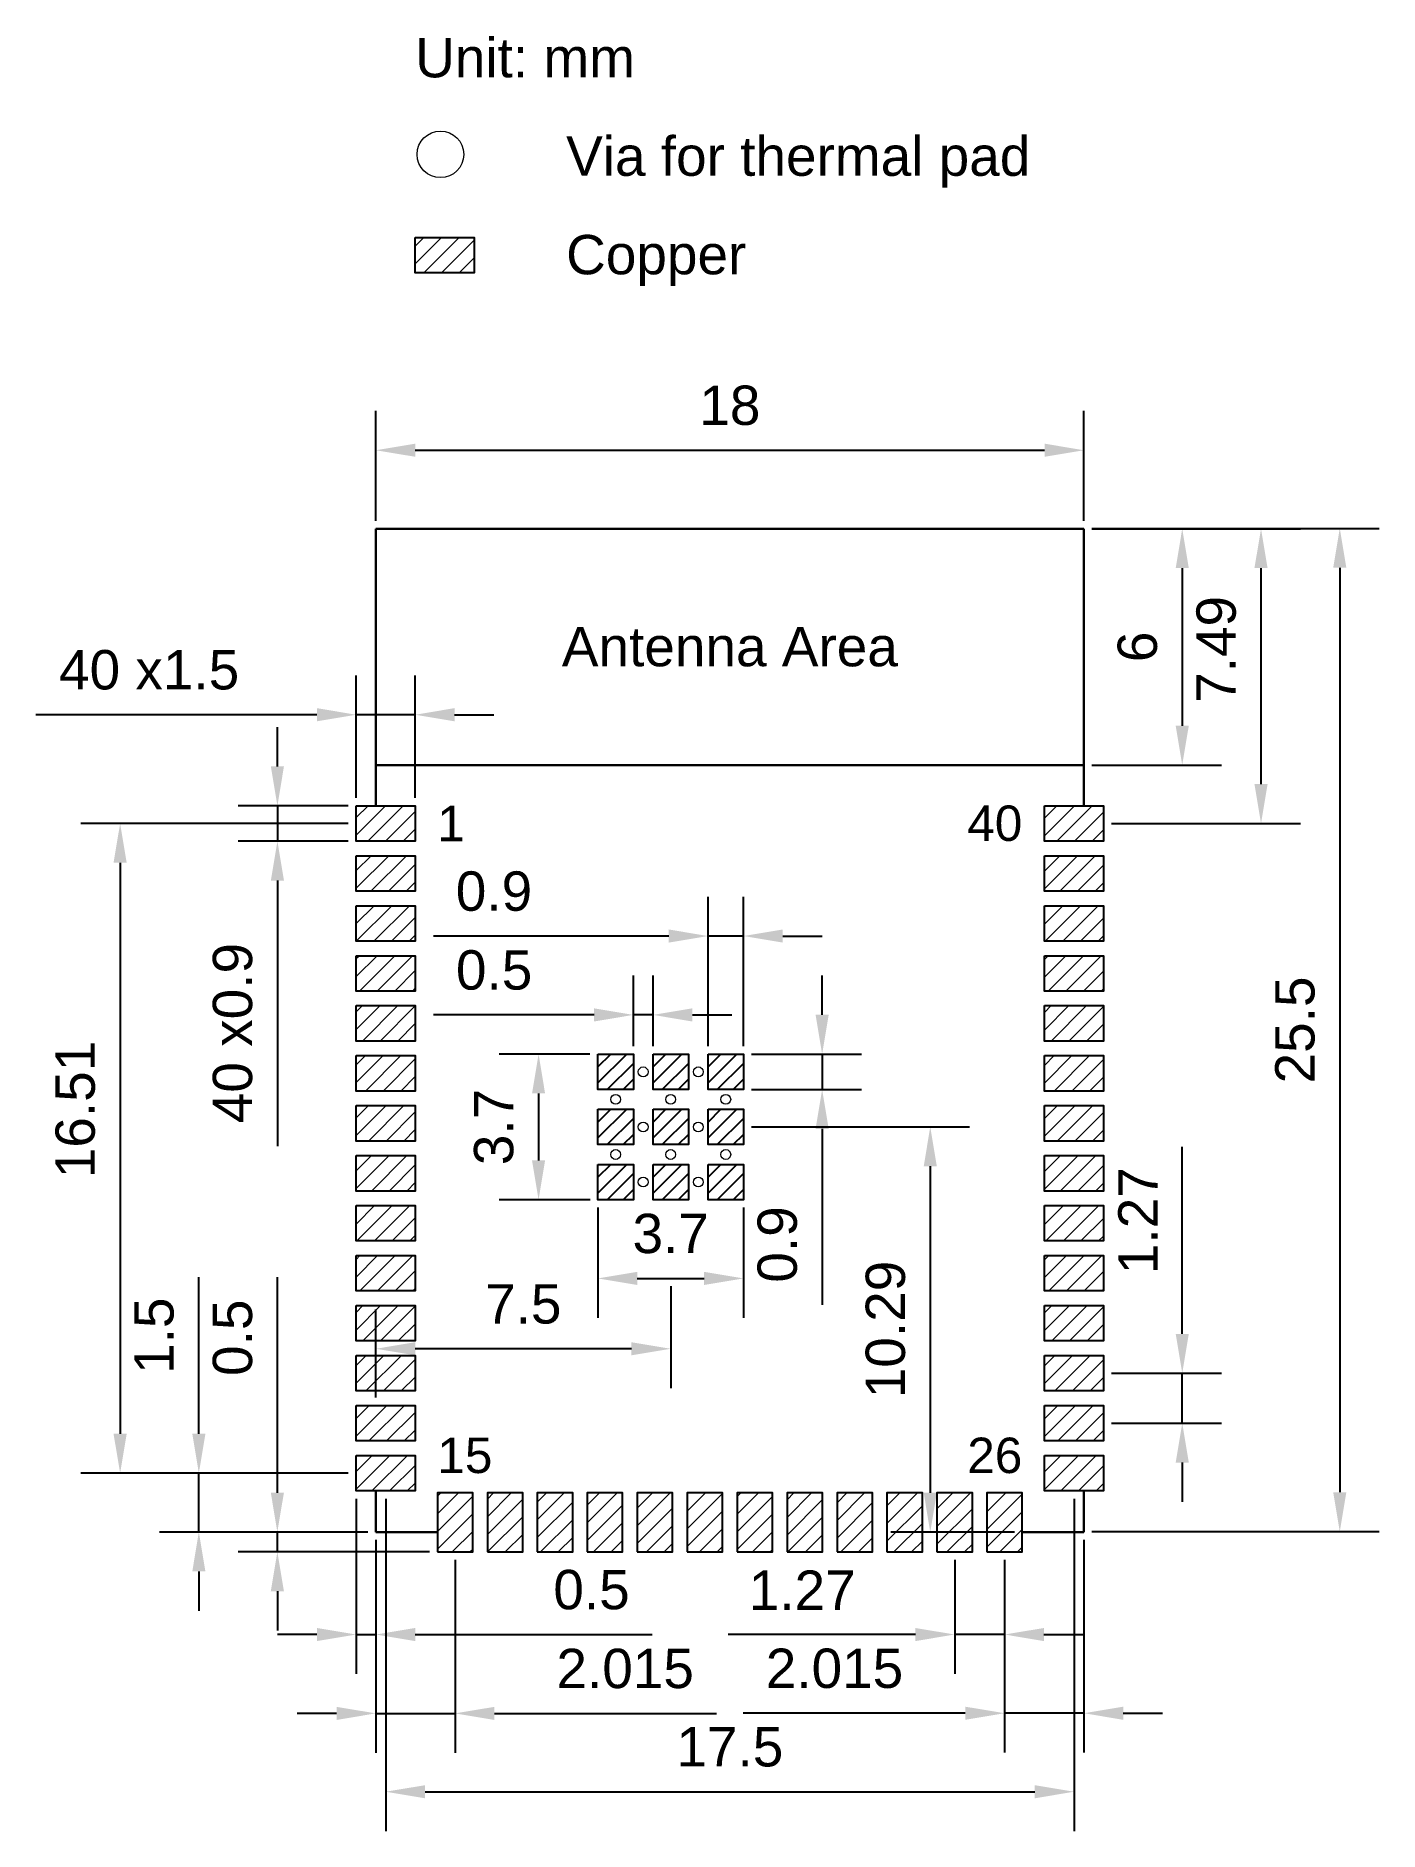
# Model space of a CAD drawing. Header units: millimetres. Extents: x 705.8 to 740, y -196.3 to -150.7.
import ezdxf

# ---------------------------------------------------------------- set-up
doc = ezdxf.new("R2010")
doc.units = ezdxf.units.MM
doc.layers.add('Outline', color=7, linetype='Continuous', lineweight=30)
doc.layers.add('细实线', color=7, linetype='Continuous', lineweight=15)
doc.layers.add('SOLDERMASKTOP_P', color=5, linetype='Continuous')
doc.styles.get("Standard").update_dxf_attribs({"font": 'arial.ttf'})
doc.dimstyles.new('ISO-25', dxfattribs={"dimtxt": 1, "dimasz": 1, "dimexe": 1.25, "dimexo": 0.2, "dimtad": 1, "dimzin": 1, "dimdsep": 46, "dimtxsty": 'Standard', "dimcen": 2.5, "dimadec": 0, "dimazin": 0, "dimtfac": 1, "dimtmove": 0, "dimatfit": 3, "dimfxl": 1, "dimarcsym": 0})
pattern_1 = [(45, (-101.4535, -172.40785), (-0.2245064, 0.2245064), [])]

# ---------------------------------------------------------------- blocks, each defined once
blk = doc.blocks.new('*D875')
at = {"layer": 'Defpoints', "color": 0, "transparency": 16777216}
for p in [(732.488, -161.243), (714.488, -163.238), (732.488, -163.238)]:
    blk.add_point(p, dxfattribs=at)
at = {"layer": '细实线', "color": 0, "lineweight": -2, "transparency": 16777216}
for p, q in [((714.488, -163.038), (714.488, -160.243)), ((732.488, -163.038), (732.488, -160.243)), ((715.488, -161.243), (731.488, -161.243))]:
    blk.add_line(p, q, dxfattribs=at)
at = {"layer": '细实线', "color": 0, "transparency": 16777216}
for points in [[(715.488, -161.076), (715.488, -161.409), (714.488, -161.243)], [(731.488, -161.076), (731.488, -161.409), (732.488, -161.243)]]:
    blk.add_solid(points, dxfattribs=at)
at = {"layer": '细实线', "color": 0, "transparency": 16777216, "insert": (723.488, -160.107), "char_height": 1, "attachment_point": 5}
blk.add_mtext('18', dxfattribs=at)
blk = doc.blocks.new('*D864')
at = {"layer": 'Defpoints', "color": 0, "transparency": 16777216}
for p in [(732.488, -163.228), (732.488, -188.723), (738.993, -188.723)]:
    blk.add_point(p, dxfattribs=at)
at = {"layer": '细实线', "color": 0, "lineweight": -2, "transparency": 16777216}
for p, q in [((732.688, -163.228), (739.993, -163.228)), ((738.993, -164.228), (738.993, -187.723)), ((732.688, -188.723), (739.993, -188.723))]:
    blk.add_line(p, q, dxfattribs=at)
at = {"layer": '细实线', "color": 0, "transparency": 16777216}
for points in [[(738.826, -164.228), (739.16, -164.228), (738.993, -163.228)], [(738.826, -187.723), (739.16, -187.723), (738.993, -188.723)]]:
    blk.add_solid(points, dxfattribs=at)
at = {"layer": '细实线', "color": 0, "transparency": 16777216, "insert": (737.858, -175.975), "char_height": 1, "attachment_point": 5, "rotation": 90}
blk.add_mtext('25.5', dxfattribs=at)
blk = doc.blocks.new('*D865')
at = {"layer": 'Defpoints', "color": 0, "transparency": 16777216}
for p in [(713.988, -187.237), (709.988, -188.733), (714.488, -188.733)]:
    blk.add_point(p, dxfattribs=at)
at = {"layer": '细实线', "color": 0, "lineweight": -2, "transparency": 16777216}
for p, q in [((709.988, -186.237), (709.988, -182.253)), ((713.788, -187.237), (708.988, -187.237)), ((709.988, -188.733), (709.988, -187.237)), ((714.288, -188.733), (708.988, -188.733)), ((709.988, -189.733), (709.988, -190.733))]:
    blk.add_line(p, q, dxfattribs=at)
at = {"layer": '细实线', "color": 0, "transparency": 16777216}
for points in [[(709.822, -186.237), (710.155, -186.237), (709.988, -187.237)], [(709.822, -189.733), (710.155, -189.733), (709.988, -188.733)]]:
    blk.add_solid(points, dxfattribs=at)
at = {"layer": '细实线', "color": 0, "transparency": 16777216, "insert": (708.853, -183.745), "char_height": 1, "attachment_point": 5, "rotation": 90}
blk.add_mtext('1.5', dxfattribs=at)
blk = doc.blocks.new('*D866')
at = {"layer": 'Defpoints', "color": 0, "transparency": 16777216}
for p in [(720.124, -176.589), (718.625, -180.289), (720.134, -180.289)]:
    blk.add_point(p, dxfattribs=at)
at = {"layer": '细实线', "color": 0, "lineweight": -2, "transparency": 16777216}
for p, q in [((719.924, -176.589), (717.625, -176.589)), ((718.625, -177.589), (718.625, -179.289)), ((719.934, -180.289), (717.625, -180.289))]:
    blk.add_line(p, q, dxfattribs=at)
at = {"layer": '细实线', "color": 0, "transparency": 16777216}
for points in [[(718.458, -177.589), (718.791, -177.589), (718.625, -176.589)], [(718.458, -179.289), (718.791, -179.289), (718.625, -180.289)]]:
    blk.add_solid(points, dxfattribs=at)
at = {"layer": '细实线', "color": 0, "transparency": 16777216, "insert": (717.489, -178.439), "char_height": 1, "attachment_point": 5, "rotation": 90}
blk.add_mtext('3.7', dxfattribs=at)
blk = doc.blocks.new('*D867')
at = {"layer": 'Defpoints', "color": 0, "transparency": 16777216}
for p in [(723.834, -176.589), (723.834, -177.489), (725.834, -177.489)]:
    blk.add_point(p, dxfattribs=at)
at = {"layer": '细实线', "color": 0, "lineweight": -2, "transparency": 16777216}
for p, q in [((725.834, -175.589), (725.834, -174.589)), ((724.034, -176.589), (726.834, -176.589)), ((725.834, -176.589), (725.834, -177.489)), ((724.034, -177.489), (726.834, -177.489)), ((725.834, -178.489), (725.834, -182.961))]:
    blk.add_line(p, q, dxfattribs=at)
at = {"layer": '细实线', "color": 0, "transparency": 16777216}
for points in [[(725.667, -175.589), (726, -175.589), (725.834, -176.589)], [(725.667, -178.489), (726, -178.489), (725.834, -177.489)]]:
    blk.add_solid(points, dxfattribs=at)
at = {"layer": '细实线', "color": 0, "transparency": 16777216, "insert": (724.698, -181.425), "char_height": 1, "attachment_point": 5, "rotation": 90}
blk.add_mtext('0.9', dxfattribs=at)
blk = doc.blocks.new('*D876')
at = {"layer": 'Defpoints', "color": 0, "transparency": 16777216}
for p in [(713.988, -170.277), (711.986, -171.177), (713.988, -171.177)]:
    blk.add_point(p, dxfattribs=at)
at = {"layer": '细实线', "color": 0, "lineweight": -2, "transparency": 16777216}
for p, q in [((711.986, -169.277), (711.986, -168.277)), ((713.788, -170.277), (710.986, -170.277)), ((711.986, -170.277), (711.986, -171.177)), ((713.788, -171.177), (710.986, -171.177)), ((711.986, -172.177), (711.986, -178.93))]:
    blk.add_line(p, q, dxfattribs=at)
at = {"layer": '细实线', "color": 0, "transparency": 16777216}
for points in [[(711.819, -169.277), (712.152, -169.277), (711.986, -170.277)], [(711.819, -172.177), (712.152, -172.177), (711.986, -171.177)]]:
    blk.add_solid(points, dxfattribs=at)
at = {"layer": '细实线', "color": 0, "transparency": 16777216, "insert": (710.85, -176.054), "char_height": 1, "attachment_point": 5, "rotation": 90}
blk.add_mtext('40 x0.9', dxfattribs=at)
blk = doc.blocks.new('*D877')
at = {"layer": 'Defpoints', "color": 0, "transparency": 16777216}
for p in [(713.988, -167.964), (713.988, -170.277), (715.488, -170.277)]:
    blk.add_point(p, dxfattribs=at)
at = {"layer": '细实线', "color": 0, "lineweight": -2, "transparency": 16777216}
for p, q in [((713.988, -170.077), (713.988, -166.964)), ((715.488, -170.077), (715.488, -166.964)), ((712.988, -167.964), (705.846, -167.964)), ((715.488, -167.964), (713.988, -167.964)), ((716.488, -167.964), (717.488, -167.964))]:
    blk.add_line(p, q, dxfattribs=at)
at = {"layer": '细实线', "color": 0, "transparency": 16777216}
for points in [[(712.988, -167.797), (712.988, -168.131), (713.988, -167.964)], [(716.488, -167.797), (716.488, -168.131), (715.488, -167.964)]]:
    blk.add_solid(points, dxfattribs=at)
at = {"layer": '细实线', "color": 0, "transparency": 16777216, "insert": (708.725, -166.828), "char_height": 1, "attachment_point": 5}
blk.add_mtext('40 x1.5', dxfattribs=at)
blk = doc.blocks.new('*D868')
at = {"layer": 'Defpoints', "color": 0, "transparency": 16777216}
for p in [(720.134, -180.289), (723.834, -180.289), (723.834, -182.288)]:
    blk.add_point(p, dxfattribs=at)
at = {"layer": '细实线', "color": 0, "lineweight": -2, "transparency": 16777216}
for p, q in [((720.134, -180.489), (720.134, -183.288)), ((723.834, -180.489), (723.834, -183.288)), ((721.134, -182.288), (722.834, -182.288))]:
    blk.add_line(p, q, dxfattribs=at)
at = {"layer": '细实线', "color": 0, "transparency": 16777216}
for points in [[(721.134, -182.121), (721.134, -182.455), (720.134, -182.288)], [(722.834, -182.121), (722.834, -182.455), (723.834, -182.288)]]:
    blk.add_solid(points, dxfattribs=at)
at = {"layer": '细实线', "color": 0, "transparency": 16777216, "insert": (721.984, -181.152), "char_height": 1, "attachment_point": 5}
blk.add_mtext('3.7', dxfattribs=at)
blk = doc.blocks.new('*D878')
at = {"layer": 'Defpoints', "color": 0, "transparency": 16777216}
for p in [(732.488, -163.238), (732.488, -169.243), (734.988, -169.243)]:
    blk.add_point(p, dxfattribs=at)
at = {"layer": '细实线', "color": 0, "lineweight": -2, "transparency": 16777216}
for p, q in [((732.688, -163.238), (735.988, -163.238)), ((734.988, -164.238), (734.988, -168.243)), ((732.688, -169.243), (735.988, -169.243))]:
    blk.add_line(p, q, dxfattribs=at)
at = {"layer": '细实线', "color": 0, "transparency": 16777216}
for points in [[(734.822, -164.238), (735.155, -164.238), (734.988, -163.238)], [(734.822, -168.243), (735.155, -168.243), (734.988, -169.243)]]:
    blk.add_solid(points, dxfattribs=at)
at = {"layer": '细实线', "color": 0, "transparency": 16777216, "insert": (733.853, -166.24), "char_height": 1, "attachment_point": 5, "rotation": 90}
blk.add_mtext('6', dxfattribs=at)
blk = doc.blocks.new('*D869')
at = {"layer": 'Defpoints', "color": 0, "transparency": 16777216}
for p in [(721.984, -182.288), (714.488, -184.076), (714.488, -185.517)]:
    blk.add_point(p, dxfattribs=at)
at = {"layer": '细实线', "color": 0, "lineweight": -2, "transparency": 16777216}
for p, q in [((721.984, -182.488), (721.984, -185.076)), ((714.488, -185.317), (714.488, -183.076)), ((720.984, -184.076), (715.488, -184.076))]:
    blk.add_line(p, q, dxfattribs=at)
at = {"layer": '细实线', "color": 0, "transparency": 16777216}
for points in [[(715.488, -183.909), (715.488, -184.242), (714.488, -184.076)], [(720.984, -183.909), (720.984, -184.242), (721.984, -184.076)]]:
    blk.add_solid(points, dxfattribs=at)
at = {"layer": '细实线', "color": 0, "transparency": 16777216, "insert": (718.236, -182.942), "char_height": 1, "attachment_point": 5}
blk.add_mtext('7.5', dxfattribs=at)
blk = doc.blocks.new('*D870')
at = {"layer": 'Defpoints', "color": 0, "transparency": 16777216}
for p in [(722.934, -173.588), (722.934, -176.589), (723.834, -176.589)]:
    blk.add_point(p, dxfattribs=at)
at = {"layer": '细实线', "color": 0, "lineweight": -2, "transparency": 16777216}
for p, q in [((722.934, -176.389), (722.934, -172.588)), ((723.834, -176.389), (723.834, -172.588)), ((721.934, -173.588), (715.955, -173.588)), ((723.834, -173.588), (722.934, -173.588)), ((724.834, -173.588), (725.834, -173.588))]:
    blk.add_line(p, q, dxfattribs=at)
at = {"layer": '细实线', "color": 0, "transparency": 16777216}
for points in [[(721.934, -173.421), (721.934, -173.754), (722.934, -173.588)], [(724.834, -173.421), (724.834, -173.754), (723.834, -173.588)]]:
    blk.add_solid(points, dxfattribs=at)
at = {"layer": '细实线', "color": 0, "transparency": 16777216, "insert": (717.491, -172.452), "char_height": 1, "attachment_point": 5}
blk.add_mtext('0.9', dxfattribs=at)
blk = doc.blocks.new('*D871')
at = {"layer": 'Defpoints', "color": 0, "transparency": 16777216}
for p in [(732.988, -184.697), (734.988, -184.697), (732.988, -185.967)]:
    blk.add_point(p, dxfattribs=at)
at = {"layer": '细实线', "color": 0, "lineweight": -2, "transparency": 16777216}
for p, q in [((734.988, -183.697), (734.988, -178.943)), ((733.188, -184.697), (735.988, -184.697)), ((734.988, -185.967), (734.988, -184.697)), ((733.188, -185.967), (735.988, -185.967)), ((734.988, -186.967), (734.988, -187.967))]:
    blk.add_line(p, q, dxfattribs=at)
at = {"layer": '细实线', "color": 0, "transparency": 16777216}
for points in [[(734.822, -183.697), (735.155, -183.697), (734.988, -184.697)], [(734.822, -186.967), (735.155, -186.967), (734.988, -185.967)]]:
    blk.add_solid(points, dxfattribs=at)
at = {"layer": '细实线', "color": 0, "transparency": 16777216, "insert": (733.861, -180.82), "char_height": 1, "attachment_point": 5, "rotation": 90}
blk.add_mtext('1.27', dxfattribs=at)
blk = doc.blocks.new('*D872')
at = {"layer": 'Defpoints', "color": 0, "transparency": 16777216}
for p in [(721.034, -175.592), (721.034, -176.589), (721.534, -176.589)]:
    blk.add_point(p, dxfattribs=at)
at = {"layer": '细实线', "color": 0, "lineweight": -2, "transparency": 16777216}
for p, q in [((721.034, -176.389), (721.034, -174.592)), ((721.534, -176.389), (721.534, -174.592)), ((720.034, -175.592), (715.956, -175.592)), ((721.534, -175.592), (721.034, -175.592)), ((722.534, -175.592), (723.534, -175.592))]:
    blk.add_line(p, q, dxfattribs=at)
at = {"layer": '细实线', "color": 0, "transparency": 16777216}
for points in [[(720.034, -175.425), (720.034, -175.759), (721.034, -175.592)], [(722.534, -175.425), (722.534, -175.759), (721.534, -175.592)]]:
    blk.add_solid(points, dxfattribs=at)
at = {"layer": '细实线', "color": 0, "transparency": 16777216, "insert": (717.495, -174.456), "char_height": 1, "attachment_point": 5}
blk.add_mtext('0.5', dxfattribs=at)
blk = doc.blocks.new('*D879')
at = {"layer": 'Defpoints', "color": 0, "transparency": 16777216}
for p in [(732.488, -163.238), (736.991, -163.238), (732.988, -170.727)]:
    blk.add_point(p, dxfattribs=at)
at = {"layer": '细实线', "color": 0, "lineweight": -2, "transparency": 16777216}
for p, q in [((732.688, -163.238), (737.991, -163.238)), ((736.991, -169.727), (736.991, -164.238)), ((733.188, -170.727), (737.991, -170.727))]:
    blk.add_line(p, q, dxfattribs=at)
at = {"layer": '细实线', "color": 0, "transparency": 16777216}
for points in [[(736.824, -164.238), (737.158, -164.238), (736.991, -163.238)], [(736.824, -169.727), (737.158, -169.727), (736.991, -170.727)]]:
    blk.add_solid(points, dxfattribs=at)
at = {"layer": '细实线', "color": 0, "transparency": 16777216, "insert": (735.855, -166.305), "char_height": 1, "attachment_point": 5, "rotation": 90}
blk.add_mtext('7.49', dxfattribs=at)
blk = doc.blocks.new('*D880')
at = {"layer": 'Defpoints', "color": 0, "transparency": 16777216}
for p in [(713.988, -187.687), (714.488, -188.733), (714.488, -191.337)]:
    blk.add_point(p, dxfattribs=at)
at = {"layer": '细实线', "color": 0, "lineweight": -2, "transparency": 16777216}
for p, q in [((713.988, -187.887), (713.988, -192.337)), ((714.488, -188.933), (714.488, -192.337)), ((712.988, -191.337), (711.988, -191.337)), ((713.988, -191.337), (714.488, -191.337)), ((715.488, -191.337), (721.51, -191.337))]:
    blk.add_line(p, q, dxfattribs=at)
at = {"layer": '细实线', "color": 0, "transparency": 16777216}
for points in [[(712.988, -191.171), (712.988, -191.504), (713.988, -191.337)], [(715.488, -191.171), (715.488, -191.504), (714.488, -191.337)]]:
    blk.add_solid(points, dxfattribs=at)
at = {"layer": '细实线', "color": 0, "transparency": 16777216, "insert": (719.971, -190.202), "char_height": 1, "attachment_point": 5}
blk.add_mtext('0.5', dxfattribs=at)
blk = doc.blocks.new('*D873')
at = {"layer": 'Defpoints', "color": 0, "transparency": 16777216}
for p in [(711.984, -188.733), (714.488, -188.733), (716.053, -189.237)]:
    blk.add_point(p, dxfattribs=at)
at = {"layer": '细实线', "color": 0, "lineweight": -2, "transparency": 16777216}
for p, q in [((711.984, -187.733), (711.984, -182.257)), ((714.288, -188.733), (710.984, -188.733)), ((711.984, -189.237), (711.984, -188.733)), ((715.853, -189.237), (710.984, -189.237)), ((711.984, -190.237), (711.984, -191.237))]:
    blk.add_line(p, q, dxfattribs=at)
at = {"layer": '细实线', "color": 0, "transparency": 16777216}
for points in [[(711.818, -187.733), (712.151, -187.733), (711.984, -188.733)], [(711.818, -190.237), (712.151, -190.237), (711.984, -189.237)]]:
    blk.add_solid(points, dxfattribs=at)
at = {"layer": '细实线', "color": 0, "transparency": 16777216, "insert": (710.849, -183.796), "char_height": 1, "attachment_point": 5, "rotation": 90}
blk.add_mtext('0.5', dxfattribs=at)
blk = doc.blocks.new('*D881')
at = {"layer": 'Defpoints', "color": 0, "transparency": 16777216}
for p in [(714.488, -188.733), (716.503, -189.237), (716.503, -193.341)]:
    blk.add_point(p, dxfattribs=at)
at = {"layer": '细实线', "color": 0, "lineweight": -2, "transparency": 16777216}
for p, q in [((714.488, -188.933), (714.488, -194.341)), ((716.503, -189.437), (716.503, -194.341)), ((713.488, -193.341), (712.488, -193.341)), ((714.488, -193.341), (716.503, -193.341)), ((717.503, -193.341), (723.152, -193.341))]:
    blk.add_line(p, q, dxfattribs=at)
at = {"layer": '细实线', "color": 0, "transparency": 16777216}
for points in [[(713.488, -193.175), (713.488, -193.508), (714.488, -193.341)], [(717.503, -193.175), (717.503, -193.508), (716.503, -193.341)]]:
    blk.add_solid(points, dxfattribs=at)
at = {"layer": '细实线', "color": 0, "transparency": 16777216, "insert": (720.827, -192.206), "char_height": 1, "attachment_point": 5}
blk.add_mtext('2.015', dxfattribs=at)
blk = doc.blocks.new('*D882')
at = {"layer": 'Defpoints', "color": 0, "transparency": 16777216}
for p in [(732.488, -188.734), (730.473, -189.237), (730.473, -193.337)]:
    blk.add_point(p, dxfattribs=at)
at = {"layer": '细实线', "color": 0, "lineweight": -2, "transparency": 16777216}
for p, q in [((732.488, -188.934), (732.488, -194.337)), ((730.473, -189.437), (730.473, -194.337)), ((729.473, -193.337), (723.824, -193.337)), ((732.488, -193.337), (730.473, -193.337)), ((733.488, -193.337), (734.488, -193.337))]:
    blk.add_line(p, q, dxfattribs=at)
at = {"layer": '细实线', "color": 0, "transparency": 16777216}
for points in [[(729.473, -193.171), (729.473, -193.504), (730.473, -193.337)], [(733.488, -193.171), (733.488, -193.504), (732.488, -193.337)]]:
    blk.add_solid(points, dxfattribs=at)
at = {"layer": '细实线', "color": 0, "transparency": 16777216, "insert": (726.148, -192.202), "char_height": 1, "attachment_point": 5}
blk.add_mtext('2.015', dxfattribs=at)
blk = doc.blocks.new('*D883')
at = {"layer": 'Defpoints', "color": 0, "transparency": 16777216}
for p in [(729.203, -189.237), (730.473, -189.237), (729.203, -191.337)]:
    blk.add_point(p, dxfattribs=at)
at = {"layer": '细实线', "color": 0, "lineweight": -2, "transparency": 16777216}
for p, q in [((729.203, -189.437), (729.203, -192.337)), ((730.473, -189.437), (730.473, -192.337)), ((728.203, -191.337), (723.449, -191.337)), ((730.473, -191.337), (729.203, -191.337)), ((731.473, -191.337), (732.473, -191.337))]:
    blk.add_line(p, q, dxfattribs=at)
at = {"layer": '细实线', "color": 0, "transparency": 16777216}
for points in [[(728.203, -191.171), (728.203, -191.504), (729.203, -191.337)], [(731.473, -191.171), (731.473, -191.504), (730.473, -191.337)]]:
    blk.add_solid(points, dxfattribs=at)
at = {"layer": '细实线', "color": 0, "transparency": 16777216, "insert": (725.326, -190.21), "char_height": 1, "attachment_point": 5}
blk.add_mtext('1.27', dxfattribs=at)
blk = doc.blocks.new('*D874')
at = {"layer": 'Defpoints', "color": 0, "transparency": 16777216}
for p in [(714.738, -187.687), (732.238, -187.687), (732.238, -195.332)]:
    blk.add_point(p, dxfattribs=at)
at = {"layer": '细实线', "color": 0, "lineweight": -2, "transparency": 16777216}
for p, q in [((714.738, -187.887), (714.738, -196.332)), ((732.238, -187.887), (732.238, -196.332)), ((715.738, -195.332), (731.238, -195.332))]:
    blk.add_line(p, q, dxfattribs=at)
at = {"layer": '细实线', "color": 0, "transparency": 16777216}
for points in [[(715.738, -195.166), (715.738, -195.499), (714.738, -195.332)], [(731.238, -195.166), (731.238, -195.499), (732.238, -195.332)]]:
    blk.add_solid(points, dxfattribs=at)
at = {"layer": '细实线', "color": 0, "transparency": 16777216, "insert": (723.488, -194.197), "char_height": 1, "attachment_point": 5}
blk.add_mtext('17.5', dxfattribs=at)
blk = doc.blocks.new('*D884')
at = {"layer": 'Defpoints', "color": 0, "transparency": 16777216}
for p in [(723.834, -178.439), (728.582, -188.734), (730.923, -188.734)]:
    blk.add_point(p, dxfattribs=at)
at = {"layer": '细实线', "color": 0, "lineweight": -2, "transparency": 16777216}
for p, q in [((724.034, -178.439), (729.582, -178.439)), ((728.582, -179.439), (728.582, -187.734)), ((730.723, -188.734), (727.582, -188.734))]:
    blk.add_line(p, q, dxfattribs=at)
at = {"layer": '细实线', "color": 0, "transparency": 16777216}
for points in [[(728.416, -179.439), (728.749, -179.439), (728.582, -178.439)], [(728.416, -187.734), (728.749, -187.734), (728.582, -188.734)]]:
    blk.add_solid(points, dxfattribs=at)
at = {"layer": '细实线', "color": 0, "transparency": 16777216, "insert": (727.447, -183.587), "char_height": 1, "attachment_point": 5, "rotation": 90}
blk.add_mtext('10.29', dxfattribs=at)
blk = doc.blocks.new('*D885')
at = {"layer": 'Defpoints', "color": 0, "transparency": 16777216}
for p in [(713.988, -170.727), (707.987, -187.237), (713.988, -187.237)]:
    blk.add_point(p, dxfattribs=at)
at = {"layer": '细实线', "color": 0, "lineweight": -2, "transparency": 16777216}
for p, q in [((713.788, -170.727), (706.987, -170.727)), ((707.987, -171.727), (707.987, -186.237)), ((713.788, -187.237), (706.987, -187.237))]:
    blk.add_line(p, q, dxfattribs=at)
at = {"layer": '细实线', "color": 0, "transparency": 16777216}
for points in [[(707.82, -171.727), (708.154, -171.727), (707.987, -170.727)], [(707.82, -186.237), (708.154, -186.237), (707.987, -187.237)]]:
    blk.add_solid(points, dxfattribs=at)
at = {"layer": '细实线', "color": 0, "transparency": 16777216, "insert": (706.851, -177.995), "char_height": 1, "attachment_point": 5, "rotation": 90}
blk.add_mtext('16.51', dxfattribs=at)

msp = doc.modelspace()

# ---------------------------------------------------------------- hatches: boundary and pattern name
at = {"layer": '细实线'}
h = msp.add_hatch(dxfattribs=at)
h.set_pattern_fill('ANSI31', color=5, scale=0.1)
h.set_pattern_definition(pattern_1)
h.paths.add_polyline_path([(716.9876, -155.8357), (715.4876, -155.8357), (715.4876, -156.7357), (716.9876, -156.7357)])
h = msp.add_hatch(dxfattribs=at)
h.set_pattern_fill('ANSI31', color=5, scale=0.1)
h.set_pattern_definition(pattern_1)
h.paths.add_polyline_path([(715.4876, -170.2769), (713.9876, -170.2769), (713.9876, -171.1769), (715.4876, -171.1769)])
h.paths.add_polyline_path([(715.4876, -171.5469), (713.9876, -171.5469), (713.9876, -172.4469), (715.4876, -172.4469)])
h.paths.add_polyline_path([(715.4876, -172.8169), (713.9876, -172.8169), (713.9876, -173.7169), (715.4876, -173.7169)])
h.paths.add_polyline_path([(715.4876, -174.0869), (713.9876, -174.0869), (713.9876, -174.9869), (715.4876, -174.9869)])
h.paths.add_polyline_path([(715.4876, -175.3569), (713.9876, -175.3569), (713.9876, -176.2569), (715.4876, -176.2569)])
h.paths.add_polyline_path([(715.4876, -176.6269), (713.9876, -176.6269), (713.9876, -177.5269), (715.4876, -177.5269)])
h.paths.add_polyline_path([(715.4876, -177.8969), (713.9876, -177.8969), (713.9876, -178.7969), (715.4876, -178.7969)])
h.paths.add_polyline_path([(715.4876, -179.1669), (713.9876, -179.1669), (713.9876, -180.0669), (715.4876, -180.0669)])
h.paths.add_polyline_path([(715.4876, -180.4369), (713.9876, -180.4369), (713.9876, -181.3369), (715.4876, -181.3369)])
h.paths.add_polyline_path([(715.4876, -181.7069), (713.9876, -181.7069), (713.9876, -182.6069), (715.4876, -182.6069)])
h.paths.add_polyline_path([(715.4876, -182.9769), (713.9876, -182.9769), (713.9876, -183.8769), (715.4876, -183.8769)])
h.paths.add_polyline_path([(715.4876, -184.2469), (713.9876, -184.2469), (713.9876, -185.1469), (715.4876, -185.1469)])
h.paths.add_polyline_path([(715.4876, -185.5169), (713.9876, -185.5169), (713.9876, -186.4169), (715.4876, -186.4169)])
h.paths.add_polyline_path([(715.4876, -186.7869), (713.9876, -186.7869), (713.9876, -187.6869), (715.4876, -187.6869)])
h.paths.add_polyline_path([(716.9526, -187.7369), (716.0526, -187.7369), (716.0526, -189.2369), (716.9526, -189.2369)])
h.paths.add_polyline_path([(718.2226, -187.7369), (717.3226, -187.7369), (717.3226, -189.2369), (718.2226, -189.2369)])
h.paths.add_polyline_path([(719.4926, -187.7369), (718.5926, -187.7369), (718.5926, -189.2369), (719.4926, -189.2369)])
h.paths.add_polyline_path([(720.7626, -187.7369), (719.8626, -187.7369), (719.8626, -189.2369), (720.7626, -189.2369)])
h.paths.add_polyline_path([(722.0326, -187.7369), (721.1326, -187.7369), (721.1326, -189.2369), (722.0326, -189.2369)])
h.paths.add_polyline_path([(723.3026, -187.7369), (722.4026, -187.7369), (722.4026, -189.2369), (723.3026, -189.2369)])
h.paths.add_polyline_path([(724.5726, -187.7369), (723.6726, -187.7369), (723.6726, -189.2369), (724.5726, -189.2369)])
h.paths.add_polyline_path([(725.8426, -187.7369), (724.9426, -187.7369), (724.9426, -189.2369), (725.8426, -189.2369)])
h.paths.add_polyline_path([(727.1126, -187.7369), (726.2126, -187.7369), (726.2126, -189.2369), (727.1126, -189.2369)])
h.paths.add_polyline_path([(728.3826, -187.7369), (727.4826, -187.7369), (727.4826, -189.2369), (728.3826, -189.2369)])
h.paths.add_polyline_path([(729.6526, -187.7369), (728.7526, -187.7369), (728.7526, -189.2369), (729.6526, -189.2369)])
h.paths.add_polyline_path([(730.9226, -187.7369), (730.0226, -187.7369), (730.0226, -189.2369), (730.9226, -189.2369)])
h.paths.add_polyline_path([(732.9876, -186.7869), (731.4876, -186.7869), (731.4876, -187.6869), (732.9876, -187.6869)])
h.paths.add_polyline_path([(732.9876, -185.5169), (731.4876, -185.5169), (731.4876, -186.4169), (732.9876, -186.4169)])
h.paths.add_polyline_path([(732.9876, -184.2469), (731.4876, -184.2469), (731.4876, -185.1469), (732.9876, -185.1469)])
h.paths.add_polyline_path([(732.9876, -182.9769), (731.4876, -182.9769), (731.4876, -183.8769), (732.9876, -183.8769)])
h.paths.add_polyline_path([(732.9876, -181.7069), (731.4876, -181.7069), (731.4876, -182.6069), (732.9876, -182.6069)])
h.paths.add_polyline_path([(732.9876, -180.4369), (731.4876, -180.4369), (731.4876, -181.3369), (732.9876, -181.3369)])
h.paths.add_polyline_path([(732.9876, -179.1669), (731.4876, -179.1669), (731.4876, -180.0669), (732.9876, -180.0669)])
h.paths.add_polyline_path([(732.9876, -177.8969), (731.4876, -177.8969), (731.4876, -178.7969), (732.9876, -178.7969)])
h.paths.add_polyline_path([(732.9876, -176.6269), (731.4876, -176.6269), (731.4876, -177.5269), (732.9876, -177.5269)])
h.paths.add_polyline_path([(732.9876, -175.3569), (731.4876, -175.3569), (731.4876, -176.2569), (732.9876, -176.2569)])
h.paths.add_polyline_path([(732.9876, -174.0869), (731.4876, -174.0869), (731.4876, -174.9869), (732.9876, -174.9869)])
h.paths.add_polyline_path([(732.9876, -172.8169), (731.4876, -172.8169), (731.4876, -173.7169), (732.9876, -173.7169)])
h.paths.add_polyline_path([(732.9876, -171.5469), (731.4876, -171.5469), (731.4876, -172.4469), (732.9876, -172.4469)])
h.paths.add_polyline_path([(732.9876, -170.2769), (731.4876, -170.2769), (731.4876, -171.1769), (732.9876, -171.1769)])
at = {"layer": '细实线', "lineweight": -3}
h = msp.add_hatch(dxfattribs=at)
h.set_pattern_fill('ANSI31', color=5, scale=0.09)
h.set_pattern_definition([(45, (513.55544, -278.02098), (-0.20205576, 0.20205576), [])])
h.paths.add_polyline_path([(720.1343, -176.589), (720.1343, -177.489), (721.0343, -177.489), (721.0343, -176.589)])
h = msp.add_hatch(dxfattribs=at)
h.set_pattern_fill('ANSI31', color=5, scale=0.09)
h.set_pattern_definition([(45, (514.95544, -278.02098), (-0.20205576, 0.20205576), [])])
h.paths.add_polyline_path([(721.5343, -176.589), (721.5343, -177.489), (722.4343, -177.489), (722.4343, -176.589)])
h = msp.add_hatch(dxfattribs=at)
h.set_pattern_fill('ANSI31', color=5, scale=0.09)
h.set_pattern_definition([(45, (516.35544, -278.02098), (-0.20205576, 0.20205576), [])])
h.paths.add_polyline_path([(722.9343, -176.589), (722.9343, -177.489), (723.8343, -177.489), (723.8343, -176.589)])
h = msp.add_hatch(dxfattribs=at)
h.set_pattern_fill('ANSI31', color=5, scale=0.09)
h.set_pattern_definition([(45, (513.55544, -279.42098), (-0.20205576, 0.20205576), [])])
h.paths.add_polyline_path([(720.1343, -177.989), (720.1343, -178.889), (721.0343, -178.889), (721.0343, -177.989)])
h = msp.add_hatch(dxfattribs=at)
h.set_pattern_fill('ANSI31', color=5, scale=0.09)
h.set_pattern_definition([(45, (514.95544, -279.42098), (-0.20205576, 0.20205576), [])])
h.paths.add_polyline_path([(721.5343, -177.989), (721.5343, -178.889), (722.4343, -178.889), (722.4343, -177.989)])
h = msp.add_hatch(dxfattribs=at)
h.set_pattern_fill('ANSI31', color=5, scale=0.09)
h.set_pattern_definition([(45, (516.35544, -279.42098), (-0.20205576, 0.20205576), [])])
h.paths.add_polyline_path([(722.9343, -177.989), (722.9343, -178.889), (723.8343, -178.889), (723.8343, -177.989)])
h = msp.add_hatch(dxfattribs=at)
h.set_pattern_fill('ANSI31', color=5, scale=0.09)
h.set_pattern_definition([(45, (513.55544, -280.82098), (-0.20205576, 0.20205576), [])])
h.paths.add_polyline_path([(720.1343, -179.389), (720.1343, -180.289), (721.0343, -180.289), (721.0343, -179.389)])
h = msp.add_hatch(dxfattribs=at)
h.set_pattern_fill('ANSI31', color=5, scale=0.09)
h.set_pattern_definition([(45, (514.95544, -280.82098), (-0.20205576, 0.20205576), [])])
h.paths.add_polyline_path([(721.5343, -179.389), (721.5343, -180.289), (722.4343, -180.289), (722.4343, -179.389)])
h = msp.add_hatch(dxfattribs=at)
h.set_pattern_fill('ANSI31', color=5, scale=0.09)
h.set_pattern_definition([(45, (516.35544, -280.82098), (-0.20205576, 0.20205576), [])])
h.paths.add_polyline_path([(722.9343, -179.389), (722.9343, -180.289), (723.8343, -180.289), (723.8343, -179.389)])

# ---------------------------------------------------------------- linework, layer by layer
at = {"layer": 'Outline'}
for p, q in [((714.4876, -170.2769), (714.4876, -163.2377)), ((714.4876, -163.2377), (732.4882, -163.2377)), ((732.4882, -163.2377), (732.4882, -170.2769)), ((714.4876, -169.2425), (732.4882, -169.2425)), ((714.4876, -187.6869), (714.4876, -188.7328)), ((732.4876, -187.6869), (732.4876, -188.734)), ((714.4876, -188.7328), (716.0526, -188.7328)), ((732.4876, -188.734), (730.9226, -188.734))]:
    msp.add_line(p, q, dxfattribs=at)
at = {"layer": 'SOLDERMASKTOP_P'}
for points in [[(715.4876, -155.8357), (716.9876, -155.8357), (716.9876, -156.7357), (715.4876, -156.7357)], [(713.9876, -170.2769), (715.4876, -170.2769), (715.4876, -171.1769), (713.9876, -171.1769)], [(731.4876, -170.2769), (732.9876, -170.2769), (732.9876, -171.1769), (731.4876, -171.1769)], [(713.9876, -171.5469), (715.4876, -171.5469), (715.4876, -172.4469), (713.9876, -172.4469)], [(731.4876, -171.5469), (732.9876, -171.5469), (732.9876, -172.4469), (731.4876, -172.4469)], [(713.9876, -172.8169), (715.4876, -172.8169), (715.4876, -173.7169), (713.9876, -173.7169)], [(731.4876, -172.8169), (732.9876, -172.8169), (732.9876, -173.7169), (731.4876, -173.7169)], [(713.9876, -174.0869), (715.4876, -174.0869), (715.4876, -174.9869), (713.9876, -174.9869)], [(731.4876, -174.0869), (732.9876, -174.0869), (732.9876, -174.9869), (731.4876, -174.9869)], [(713.9876, -175.3569), (715.4876, -175.3569), (715.4876, -176.2569), (713.9876, -176.2569)], [(731.4876, -175.3569), (732.9876, -175.3569), (732.9876, -176.2569), (731.4876, -176.2569)], [(713.9876, -176.6269), (715.4876, -176.6269), (715.4876, -177.5269), (713.9876, -177.5269)], [(731.4876, -176.6269), (732.9876, -176.6269), (732.9876, -177.5269), (731.4876, -177.5269)], [(713.9876, -177.8969), (715.4876, -177.8969), (715.4876, -178.7969), (713.9876, -178.7969)], [(731.4876, -177.8969), (732.9876, -177.8969), (732.9876, -178.7969), (731.4876, -178.7969)], [(713.9876, -179.1669), (715.4876, -179.1669), (715.4876, -180.0669), (713.9876, -180.0669)], [(731.4876, -179.1669), (732.9876, -179.1669), (732.9876, -180.0669), (731.4876, -180.0669)], [(713.9876, -180.4369), (715.4876, -180.4369), (715.4876, -181.3369), (713.9876, -181.3369)], [(731.4876, -180.4369), (732.9876, -180.4369), (732.9876, -181.3369), (731.4876, -181.3369)], [(713.9876, -181.7069), (715.4876, -181.7069), (715.4876, -182.6069), (713.9876, -182.6069)], [(731.4876, -181.7069), (732.9876, -181.7069), (732.9876, -182.6069), (731.4876, -182.6069)], [(713.9876, -182.9769), (715.4876, -182.9769), (715.4876, -183.8769), (713.9876, -183.8769)], [(731.4876, -182.9769), (732.9876, -182.9769), (732.9876, -183.8769), (731.4876, -183.8769)], [(713.9876, -184.2469), (715.4876, -184.2469), (715.4876, -185.1469), (713.9876, -185.1469)], [(731.4876, -184.2469), (732.9876, -184.2469), (732.9876, -185.1469), (731.4876, -185.1469)], [(713.9876, -185.5169), (715.4876, -185.5169), (715.4876, -186.4169), (713.9876, -186.4169)], [(731.4876, -185.5169), (732.9876, -185.5169), (732.9876, -186.4169), (731.4876, -186.4169)], [(713.9876, -186.7869), (715.4876, -186.7869), (715.4876, -187.6869), (713.9876, -187.6869)], [(731.4876, -186.7869), (732.9876, -186.7869), (732.9876, -187.6869), (731.4876, -187.6869)], [(716.0526, -189.2369), (716.9526, -189.2369), (716.9526, -187.7369), (716.0526, -187.7369)], [(717.3226, -189.2369), (718.2226, -189.2369), (718.2226, -187.7369), (717.3226, -187.7369)], [(718.5926, -189.2369), (719.4926, -189.2369), (719.4926, -187.7369), (718.5926, -187.7369)], [(719.8626, -189.2369), (720.7626, -189.2369), (720.7626, -187.7369), (719.8626, -187.7369)], [(721.1326, -189.2369), (722.0326, -189.2369), (722.0326, -187.7369), (721.1326, -187.7369)], [(722.4026, -189.2369), (723.3026, -189.2369), (723.3026, -187.7369), (722.4026, -187.7369)], [(723.6726, -189.2369), (724.5726, -189.2369), (724.5726, -187.7369), (723.6726, -187.7369)], [(724.9426, -189.2369), (725.8426, -189.2369), (725.8426, -187.7369), (724.9426, -187.7369)], [(726.2126, -189.2369), (727.1126, -189.2369), (727.1126, -187.7369), (726.2126, -187.7369)], [(727.4826, -189.2369), (728.3826, -189.2369), (728.3826, -187.7369), (727.4826, -187.7369)], [(728.7526, -189.2369), (729.6526, -189.2369), (729.6526, -187.7369), (728.7526, -187.7369)], [(730.0226, -189.2369), (730.9226, -189.2369), (730.9226, -187.7369), (730.0226, -187.7369)]]:
    msp.add_lwpolyline(points, close=True, dxfattribs=at)
at = {"layer": 'SOLDERMASKTOP_P', "ltscale": 0.05}
for points in [[(720.1343, -176.589), (721.0343, -176.589), (721.0343, -177.489), (720.1343, -177.489)], [(721.5343, -176.589), (722.4343, -176.589), (722.4343, -177.489), (721.5343, -177.489)], [(722.9343, -176.589), (723.8343, -176.589), (723.8343, -177.489), (722.9343, -177.489)], [(720.1343, -177.989), (721.0343, -177.989), (721.0343, -178.889), (720.1343, -178.889)], [(721.5343, -177.989), (722.4343, -177.989), (722.4343, -178.889), (721.5343, -178.889)], [(722.9343, -177.989), (723.8343, -177.989), (723.8343, -178.889), (722.9343, -178.889)], [(720.1343, -179.389), (721.0343, -179.389), (721.0343, -180.289), (720.1343, -180.289)], [(721.5343, -179.389), (722.4343, -179.389), (722.4343, -180.289), (721.5343, -180.289)], [(722.9343, -179.389), (723.8343, -179.389), (723.8343, -180.289), (722.9343, -180.289)]]:
    msp.add_lwpolyline(points, close=True, dxfattribs=at)
at = {"layer": '细实线', "color": 1}
for centre, radius in [((716.1295, -153.7239), 0.5925), ((721.2843, -177.039), 0.125), ((722.6843, -177.039), 0.125), ((720.5843, -177.739), 0.125), ((721.9843, -177.739), 0.125), ((723.3843, -177.739), 0.125), ((721.2843, -178.439), 0.125), ((722.6843, -178.439), 0.125), ((720.5843, -179.139), 0.125), ((721.9843, -179.139), 0.125), ((723.3843, -179.139), 0.125), ((721.2843, -179.839), 0.125), ((722.6843, -179.839), 0.125)]:
    msp.add_circle(centre, radius, dxfattribs=at)

# ---------------------------------------------------------------- texts
at = {"layer": '细实线'}
for s, width, insert, char_height, attachment_point in [('Unit: mm', 17.860943, (715.4876, -150.7674), 1, 1), ('Via for thermal pad', 22.610628, (719.3255, -153.2697), 1, 1), ('Copper', 17.860943, (719.3255, -155.7718), 1, 1), ('Antenna Area', 17.860943, (723.4876, -166.2401), 1, 5), ('{\\C6;1}', 2.733373, (716.0526, -170.7269), 0.9, 4), ('{\\C6;40}', 2.733373, (730.9226, -170.7269), 0.9, 6), ('{\\C6;15}', 2.733373, (716.0526, -187.2469), 0.9, 7), ('{\\C6;26}', 2.733373, (730.9226, -187.2469), 0.9, 9)]:
    msp.add_mtext_dynamic_manual_height_columns(s, width=width, gutter_width=12.5, heights=[0], dxfattribs=dict(at, insert=insert, char_height=char_height, attachment_point=attachment_point))

# ---------------------------------------------------------------- dimensions: what is measured, and where the dimension line sits
for base, p1, p2, override, picture, middle in [((732.4882, -161.2425), (714.4876, -163.2377), (732.4882, -163.2377), {"dimexe": 1, "dimzin": 9}, '*D875', (723.4879, -160.107)), ((723.8343, -182.288), (720.1343, -180.289), (723.8343, -180.289), {"dimexe": 1, "dimzin": 9}, '*D868', (721.9843, -181.1521)), ((714.4876, -184.0756), (721.9843, -182.288), (714.4876, -185.5169), {"dimexe": 1, "dimzin": 9}, '*D869', (718.2359, -182.942)), ((732.2376, -195.3323), (714.7376, -187.6869), (732.2376, -187.6869), {"dimexe": 1, "dimzin": 9}, '*D874', (723.4876, -194.1967)), ((716.5026, -193.3414), (714.4876, -188.7328), (716.5026, -189.2369), {"dimexe": 1, "dimdec": 3}, '*D881', (720.8271, -192.2059)), ((730.4726, -193.3373), (732.4876, -188.734), (730.4726, -189.2369), {"dimexe": 1, "dimdec": 3}, '*D882', (726.148, -192.2017))]:
    dim = msp.add_linear_dim(base=base, p1=p1, p2=p2, dimstyle='ISO-25', override=override, dxfattribs=at)
    dim.commit()
    dim.dimension.update_dxf_attribs({"geometry": picture, "text_midpoint": middle})
for base, p1, p2, override, picture, middle in [((738.9931, -188.7228), (732.4882, -163.2277), (732.4876, -188.7228), {"dimexe": 1, "dimzin": 9}, '*D864', (738.9931, -175.9753)), ((736.991, -163.2377), (732.9876, -170.7269), (732.4882, -163.2377), {"dimexe": 1}, '*D879', (736.991, -166.3045)), ((707.987, -187.2369), (713.9876, -170.7269), (713.9876, -187.2369), {"dimexe": 1}, '*D885', (707.987, -177.9949)), ((725.8336, -177.489), (723.8343, -176.589), (723.8343, -177.489), {"dimexe": 1, "dimzin": 9}, '*D867', (725.8336, -181.4251)), ((709.9883, -188.7328), (713.9876, -187.2369), (714.4876, -188.7328), {"dimexe": 1, "dimzin": 9}, '*D865', (709.9883, -183.7449)), ((711.9842, -188.7328), (716.0526, -189.2369), (714.4876, -188.7328), {"dimexe": 1, "dimzin": 9}, '*D873', (711.9842, -183.7961))]:
    dim = msp.add_linear_dim(base=base, p1=p1, p2=p2, angle=90, dimstyle='ISO-25', override=override, dxfattribs=at)
    dim.commit()
    dim.dimension.update_dxf_attribs({"geometry": picture, "text_midpoint": middle, "dimtype": 160})
for base, p1, p2, override, picture, middle in [((734.9883, -169.2425), (732.4882, -163.2377), (732.4882, -169.2425), {"dimexe": 1, "dimzin": 9}, '*D878', (733.8527, -166.2401)), ((711.9855, -171.1769), (713.9876, -170.2769), (713.9876, -171.1769), {"dimexe": 1, "dimzin": 9, "dimpost": '40 x<>'}, '*D876', (710.8499, -176.0536)), ((718.6247, -180.289), (720.1243, -176.589), (720.1343, -180.289), {"dimexe": 1, "dimzin": 9}, '*D866', (717.4888, -178.439)), ((728.58223, -188.73403), (723.83427, -178.43904), (730.92256, -188.73403), {"dimexe": 1}, '*D884', (727.44666, -183.58653)), ((734.9884, -184.6969), (732.9876, -185.9669), (732.9876, -184.6969), {"dimexe": 1}, '*D871', (733.8613, -180.8202))]:
    dim = msp.add_linear_dim(base=base, p1=p1, p2=p2, angle=90, dimstyle='ISO-25', override=override, dxfattribs=at)
    dim.commit()
    dim.dimension.update_dxf_attribs({"geometry": picture, "text_midpoint": middle})
for base, p1, p2, override, picture, middle in [((713.9876, -167.964), (715.4876, -170.2769), (713.9876, -170.2769), {"dimexe": 1, "dimzin": 9, "dimpost": '40 x<>'}, '*D877', (708.7251, -167.964)), ((722.9343, -173.5877), (723.8343, -176.589), (722.9343, -176.589), {"dimexe": 1, "dimzin": 9}, '*D870', (717.4913, -173.5877)), ((721.0343, -175.592), (721.5343, -176.589), (721.0343, -176.589), {"dimexe": 1, "dimzin": 9}, '*D872', (717.4952, -175.592)), ((714.4876, -191.3373), (713.9876, -187.6869), (714.4876, -188.7328), {"dimexe": 1, "dimzin": 9}, '*D880', (719.9707, -191.3373)), ((729.2026, -191.3373), (730.4726, -189.2369), (729.2026, -189.2369), {"dimexe": 1}, '*D883', (725.3259, -191.3373))]:
    dim = msp.add_linear_dim(base=base, p1=p1, p2=p2, dimstyle='ISO-25', override=override, dxfattribs=at)
    dim.commit()
    dim.dimension.update_dxf_attribs({"geometry": picture, "text_midpoint": middle, "dimtype": 160})

doc.saveas('drawing.dxf')
